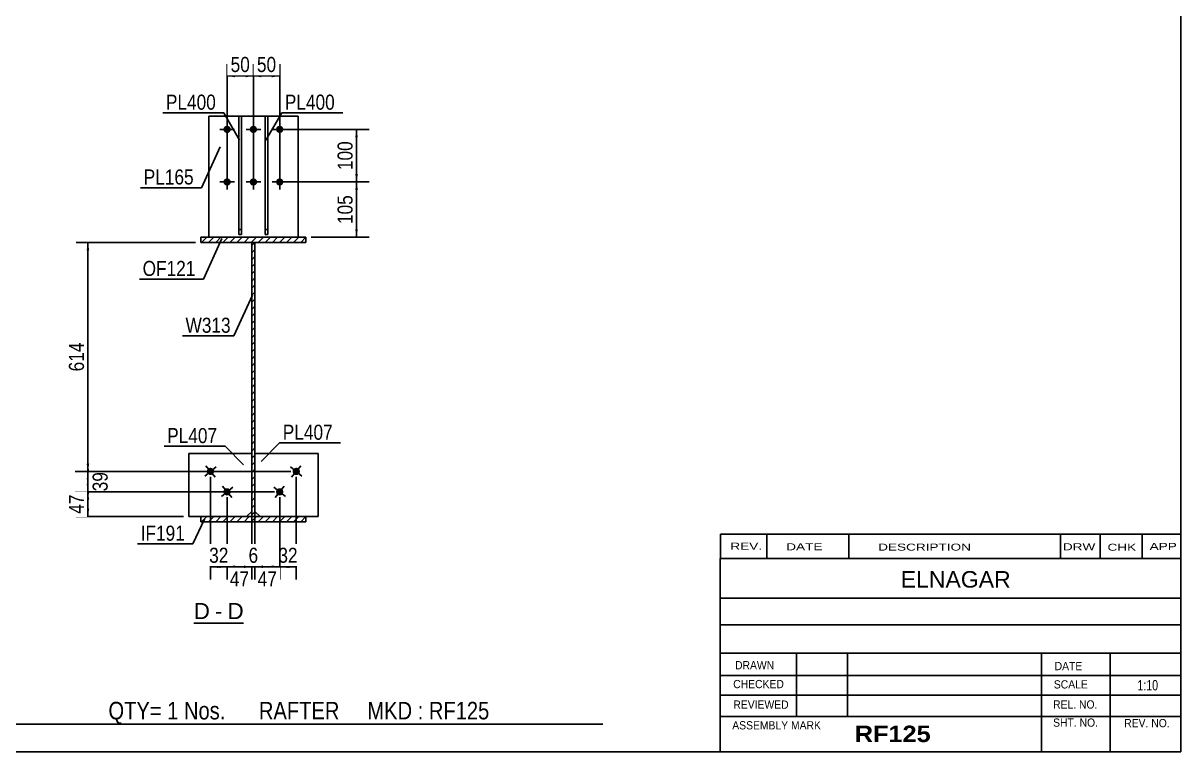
# Model space of a CAD drawing. Header units: millimetres. Extents: x -49 to 353, y -199 to 78.
# Drawn here: x 133.2 to 353.3, y -199.2 to -60.7 of the extents above; entities that cross this region are included whole.
import ezdxf

# ---------------------------------------------------------------- set-up
doc = ezdxf.new("R2010")
doc.units = ezdxf.units.MM
doc.linetypes.add('DXK_LINE_DOT1', pattern=[1.8814, 0.9407, -0.9407])
doc.styles.add('Arial', font='ARIAL.TTF', dxfattribs={"height": 0.2})
doc.styles.add('Arial Bold', font='ARIALBD.TTF', dxfattribs={"height": 0.2})
doc.styles.add('Arial Narrow', font='ARIALN.TTF', dxfattribs={"height": 0.2})

# ---------------------------------------------------------------- blocks, each defined once
blk = doc.blocks.new('Unknown-627019862-1200')
at = {"color": 5, "linetype": 'Continuous'}
for p, q in [((353.34, -199.16), (353.34, 77.84)), ((-46.66, -199.16), (353.34, -199.16))]:
    blk.add_line(p, q, dxfattribs=at)
blk = doc.blocks.new('Unknown-627019862-12 - 2065')
at = {"color": 7, "linetype": 'Continuous'}
blk.add_line((165.65, -174.68), (175.15, -174.68), dxfattribs=at)
at = {"color": 0, "linetype": 'Continuous'}
blk.add_wipeout([(168.73, -173.93), (168.73, -170.73), (165.65, -170.73), (165.65, -173.93)], dxfattribs=at)
at = {"color": 96, "linetype": 'Continuous', "style": 'Arial'}
blk.add_text('D', height=3.06, dxfattribs=at).set_placement((165.65, -173.93))
at = {"color": 0, "linetype": 'Continuous'}
blk.add_wipeout([(171.11, -173.93), (171.11, -170.73), (169.69, -170.73), (169.69, -173.93)], dxfattribs=at)
at = {"color": 96, "linetype": 'Continuous', "style": 'Arial'}
blk.add_text('-', height=3.06, dxfattribs=at).set_placement((169.69, -173.93))
at = {"color": 0, "linetype": 'Continuous'}
blk.add_wipeout([(175.15, -173.93), (175.15, -170.73), (172.07, -170.73), (172.07, -173.93)], dxfattribs=at)
at = {"color": 96, "linetype": 'Continuous', "style": 'Arial'}
blk.add_text('D', height=3.06, dxfattribs=at).set_placement((172.07, -173.93))
blk = doc.blocks.new('Part-627019862-2093 - 2065')
at = {"color": 2, "linetype": 'Continuous'}
for p, q in [((168.5, -78.35), (168.5, -101.35)), ((185.5, -78.35), (168.5, -78.35)), ((185.5, -101.35), (185.5, -78.35))]:
    blk.add_line(p, q, dxfattribs=at)
at = {"color": 7, "linetype": 'DXK_LINE_DOT1'}
blk.add_line((168.5, -101.35), (185.5, -101.35), dxfattribs=at)
blk = doc.blocks.new('Part-627019862-2115 - 2065')
at = {"color": 2, "linetype": 'Continuous'}
for p, q in [((179.25, -100.85), (179.25, -78.35)), ((179.25, -78.35), (179.75, -78.35)), ((179.75, -78.35), (179.75, -100.85)), ((179.75, -100.85), (179.25, -100.85))]:
    blk.add_line(p, q, dxfattribs=at)
at = {"color": 7, "linetype": 'DXK_LINE_DOT1'}
blk.add_line((179.25, -99.85), (179.75, -99.85), dxfattribs=at)
blk = doc.blocks.new('Part-627019862-2137 - 2065')
at = {"color": 2, "linetype": 'Continuous'}
for p, q in [((189.3, -142.45), (177.3, -142.45)), ((189.3, -154.45), (189.3, -142.45)), ((177.3, -153.45), (178.3, -154.45)), ((189.3, -154.45), (187, -154.45))]:
    blk.add_line(p, q, dxfattribs=at)
at = {"color": 7, "linetype": 'DXK_LINE_DOT1'}
for p, q in [((177.3, -142.45), (177.3, -153.45)), ((187, -154.45), (178.3, -154.45))]:
    blk.add_line(p, q, dxfattribs=at)
blk = doc.blocks.new('Part-627019862-2142 - 2065')
at = {"color": 2, "linetype": 'Continuous'}
for p, q in [((176.7, -142.45), (164.7, -142.45)), ((164.7, -142.45), (164.7, -154.45)), ((176.7, -153.45), (175.7, -154.45)), ((164.7, -154.45), (167, -154.45))]:
    blk.add_line(p, q, dxfattribs=at)
at = {"color": 7, "linetype": 'DXK_LINE_DOT1'}
for p, q in [((176.7, -142.45), (176.7, -153.45)), ((167, -154.45), (175.7, -154.45))]:
    blk.add_line(p, q, dxfattribs=at)
blk = doc.blocks.new('Part-627019862-2162 - 2065')
at = {"color": 2, "linetype": 'Continuous'}
for p, q in [((174.25, -100.85), (174.25, -78.35)), ((174.25, -78.35), (174.75, -78.35)), ((174.75, -78.35), (174.75, -100.85)), ((174.75, -100.85), (174.25, -100.85))]:
    blk.add_line(p, q, dxfattribs=at)
at = {"color": 7, "linetype": 'DXK_LINE_DOT1'}
blk.add_line((174.25, -99.85), (174.75, -99.85), dxfattribs=at)
blk = doc.blocks.new('Part-627019862-2185 - 2065')
at = {"linetype": 'Continuous'}
h = blk.add_hatch(dxfattribs=at)
h.set_pattern_fill('', scale=0.3, style=0, pattern_type=0)
h.set_pattern_definition([(45, (177.298, -102.3467), (-0.67352, 0.67352), [])])
h.paths.add_polyline_path([(177.3, -154.45), (177.3, -102.35), (176.7, -102.35), (176.7, -154.45)])
at = {"color": 2, "linetype": 'Continuous'}
for p, q in [((176.7, -122.35), (176.7, -102.35)), ((176.7, -102.35), (177.3, -102.35)), ((177.3, -102.35), (177.3, -122.35)), ((176.7, -154.45), (176.7, -122.45)), ((177.3, -122.45), (177.3, -154.45)), ((177.3, -154.45), (176.7, -154.45))]:
    blk.add_line(p, q, dxfattribs=at)
blk = doc.blocks.new('Bolt-627019862-2209 - 2065')
at = {"linetype": 'Continuous'}
for points in [[(172.7, -80.85, -1), (171.3, -80.85, -1)], [(177.7, -80.85, -1), (176.3, -80.85, -1)], [(182.7, -80.85, -1), (181.3, -80.85, -1)], [(172.7, -90.85, -1), (171.3, -90.85, -1)], [(177.7, -90.85, -1), (176.3, -90.85, -1)], [(182.7, -90.85, -1), (181.3, -90.85, -1)]]:
    blk.add_hatch(color=3, dxfattribs=at).paths.add_polyline_path(points)
at = {"color": 3, "linetype": 'Continuous'}
for p, q in [((170.6, -80.85), (173.4, -80.85)), ((172, -79.45), (172, -82.25)), ((175.6, -80.85), (178.4, -80.85)), ((177, -79.45), (177, -82.25)), ((180.6, -80.85), (183.4, -80.85)), ((182, -79.45), (182, -82.25)), ((172, -89.45), (172, -92.25)), ((177, -89.45), (177, -92.25)), ((182, -89.45), (182, -92.25)), ((170.6, -90.85), (173.4, -90.85)), ((175.6, -90.85), (178.4, -90.85)), ((180.6, -90.85), (183.4, -90.85))]:
    blk.add_line(p, q, dxfattribs=at)
blk = doc.blocks.new('Bolt-627019862-2210 - 2065')
at = {"linetype": 'Continuous'}
for points in [[(185.7, -146.31, -1), (184.61, -145.43, -1)], [(182.54, -150.19, -1), (181.46, -149.3, -1)]]:
    blk.add_hatch(color=3, dxfattribs=at).paths.add_polyline_path(points)
at = {"color": 3, "linetype": 'Continuous'}
for p, q in [((184.07, -144.98), (186.24, -146.75)), ((186.04, -144.78), (184.27, -146.95)), ((180.91, -148.86), (183.08, -150.63)), ((182.88, -148.66), (181.11, -150.83))]:
    blk.add_line(p, q, dxfattribs=at)
blk = doc.blocks.new('Bolt-627019862-2211 - 2065')
at = {"linetype": 'Continuous'}
for points in [[(169.38, -145.43, -1), (168.3, -146.31, -1)], [(172.54, -149.3, -1), (171.46, -150.19, -1)]]:
    blk.add_hatch(color=3, dxfattribs=at).paths.add_polyline_path(points)
at = {"color": 3, "linetype": 'Continuous'}
for p, q in [((167.76, -146.75), (169.93, -144.98)), ((167.96, -144.78), (169.73, -146.95)), ((170.91, -150.63), (173.08, -148.86)), ((171.11, -148.66), (172.88, -150.83))]:
    blk.add_line(p, q, dxfattribs=at)
blk = doc.blocks.new('Part-627019862-2238 - 2065')
at = {"linetype": 'Continuous'}
h = blk.add_hatch(dxfattribs=at)
h.set_pattern_fill('', scale=0.3, style=0, pattern_type=0)
h.set_pattern_definition([(45, (186.998, -101.3467), (-0.67352, 0.67352), [])])
h.paths.add_polyline_path([(187, -102.35), (187, -101.35), (167, -101.35), (167, -102.35)])
at = {"color": 2, "linetype": 'Continuous'}
for p, q in [((167, -102.35), (167, -101.35)), ((167, -101.35), (187, -101.35)), ((187, -102.35), (167, -102.35)), ((187, -101.35), (187, -102.35))]:
    blk.add_line(p, q, dxfattribs=at)
blk = doc.blocks.new('Part-627019862-2260 - 2065')
at = {"linetype": 'Continuous'}
h = blk.add_hatch(dxfattribs=at)
h.set_pattern_fill('', scale=0.3, style=0, pattern_type=0)
h.set_pattern_definition([(45, (186.998, -154.4467), (-0.67352, 0.67352), [])])
h.paths.add_polyline_path([(187, -155.45), (187, -154.45), (167, -154.45), (167, -155.45)])
at = {"color": 2, "linetype": 'Continuous'}
for p, q in [((167, -155.45), (167, -154.45)), ((167, -154.45), (187, -154.45)), ((187, -155.45), (167, -155.45)), ((187, -154.45), (187, -155.45))]:
    blk.add_line(p, q, dxfattribs=at)
blk = doc.blocks.new('StraightDimension-627019862-3861 - 2065')
at = {"linetype": 'Continuous'}
for points in [[(173.5, -70.95), (172, -70.7), (173.5, -70.45)], [(175.5, -70.45), (177, -70.7), (175.5, -70.95)]]:
    blk.add_hatch(color=7, dxfattribs=at).paths.add_polyline_path(points)
at = {"color": 7, "linetype": 'Continuous'}
for p, q in [((172, -89.85), (172, -68.45)), ((177, -89.85), (177, -68.45)), ((172, -70.7), (177, -70.7))]:
    blk.add_line(p, q, dxfattribs=at)
at = {"color": 0}
blk.add_wipeout([(176.93, -70.55), (176.93, -66.35), (172.07, -66.35), (172.07, -70.55)], dxfattribs=at)
at = {"color": 3, "style": 'Arial Narrow'}
blk.add_text('50', height=2.863, dxfattribs=at).set_placement((172.67, -69.95))
blk = doc.blocks.new('StraightDimension-627019862-2401 - 2065')
at = {"linetype": 'Continuous'}
for points in [[(145.29, -147.37), (145.54, -145.87), (145.79, -147.37)], [(145.79, -148.25), (145.54, -149.75), (145.29, -148.25)]]:
    blk.add_hatch(color=7, dxfattribs=at).paths.add_polyline_path(points)
at = {"color": 7, "linetype": 'Continuous'}
for p, q in [((184.15, -145.87), (143.14, -145.87)), ((145.54, -149.75), (145.54, -145.87)), ((181, -149.75), (143.14, -149.75))]:
    blk.add_line(p, q, dxfattribs=at)
at = {"color": 0}
blk.add_wipeout([(149.89, -145.38), (145.69, -145.38), (145.69, -150.24), (149.89, -150.24)], dxfattribs=at)
at = {"color": 3, "style": 'Arial Narrow'}
blk.add_text('39', height=2.863, rotation=90.0002, dxfattribs=at).set_placement((149.29, -149.64))
blk = doc.blocks.new('StraightDimension-627019862-2341 - 2065')
at = {"linetype": 'Continuous'}
for points in [[(183.5, -164.23), (182, -163.98), (183.5, -163.73)], [(183.65, -163.73), (185.15, -163.98), (183.65, -164.23)]]:
    blk.add_hatch(color=7, dxfattribs=at).paths.add_polyline_path(points)
at = {"color": 7, "linetype": 'Continuous'}
for p, q in [((185.15, -146.87), (185.15, -166.38)), ((182, -150.75), (182, -166.38)), ((182, -163.98), (185.15, -163.98))]:
    blk.add_line(p, q, dxfattribs=at)
at = {"color": 0}
blk.add_wipeout([(186, -163.83), (186, -159.63), (181.15, -159.63), (181.15, -163.83)], dxfattribs=at)
at = {"color": 3, "style": 'Arial Narrow'}
blk.add_text('32', height=2.863, dxfattribs=at).set_placement((181.75, -163.23))
blk = doc.blocks.new('StraightDimension-627019862-3863 - 2065')
at = {"linetype": 'Continuous'}
for points in [[(178.5, -70.95), (177, -70.7), (178.5, -70.45)], [(180.5, -70.45), (182, -70.7), (180.5, -70.95)]]:
    blk.add_hatch(color=7, dxfattribs=at).paths.add_polyline_path(points)
at = {"color": 7, "linetype": 'Continuous'}
for p, q in [((177, -89.85), (177, -68.45)), ((182, -89.85), (182, -68.45)), ((177, -70.7), (182, -70.7))]:
    blk.add_line(p, q, dxfattribs=at)
at = {"color": 0}
blk.add_wipeout([(181.93, -70.55), (181.93, -66.35), (177.07, -66.35), (177.07, -70.55)], dxfattribs=at)
at = {"color": 3, "style": 'Arial Narrow'}
blk.add_text('50', height=2.863, dxfattribs=at).set_placement((177.67, -69.95))
blk = doc.blocks.new('StraightDimension-627019862-2361 - 2065')
at = {"linetype": 'Continuous'}
for points in [[(173.5, -164.23), (172, -163.98), (173.5, -163.73)], [(175.2, -163.73), (176.7, -163.98), (175.2, -164.23)]]:
    blk.add_hatch(color=7, dxfattribs=at).paths.add_polyline_path(points)
at = {"color": 7, "linetype": 'Continuous'}
for p, q in [((172, -150.75), (172, -166.23)), ((176.7, -150.75), (176.7, -166.23)), ((172, -163.98), (176.7, -163.98))]:
    blk.add_line(p, q, dxfattribs=at)
at = {"color": 0}
blk.add_wipeout([(176.78, -168.33), (176.78, -164.13), (171.92, -164.13), (171.92, -168.33)], dxfattribs=at)
at = {"color": 3, "style": 'Arial Narrow'}
blk.add_text('47', height=2.863, dxfattribs=at).set_placement((172.52, -167.73))
blk = doc.blocks.new('StraightDimension-627019862-2302 - 2065')
at = {"linetype": 'Continuous'}
for points in [[(196.36, -92.35), (196.61, -90.85), (196.86, -92.35)], [(196.86, -99.85), (196.61, -101.35), (196.36, -99.85)]]:
    blk.add_hatch(color=7, dxfattribs=at).paths.add_polyline_path(points)
at = {"color": 7, "linetype": 'Continuous'}
for p, q in [((183, -90.85), (199.01, -90.85)), ((196.61, -101.35), (196.61, -90.85)), ((188, -101.35), (199.01, -101.35))]:
    blk.add_line(p, q, dxfattribs=at)
at = {"color": 0}
blk.add_wipeout([(196.46, -92.75), (192.26, -92.75), (192.26, -99.44), (196.46, -99.44)], dxfattribs=at)
at = {"color": 3, "style": 'Arial Narrow'}
blk.add_text('105', height=2.863, rotation=90.0002, dxfattribs=at).set_placement((195.86, -98.84))
blk = doc.blocks.new('StraightDimension-627019862-2312 - 2065')
at = {"linetype": 'Continuous'}
for points in [[(196.36, -82.35), (196.61, -80.85), (196.86, -82.35)], [(196.86, -89.35), (196.61, -90.85), (196.36, -89.35)]]:
    blk.add_hatch(color=7, dxfattribs=at).paths.add_polyline_path(points)
at = {"color": 7, "linetype": 'Continuous'}
for p, q in [((183, -80.85), (199.01, -80.85)), ((196.61, -90.85), (196.61, -80.85)), ((183, -90.85), (199.01, -90.85))]:
    blk.add_line(p, q, dxfattribs=at)
at = {"color": 0}
blk.add_wipeout([(196.46, -82.5), (192.26, -82.5), (192.26, -89.19), (196.46, -89.19)], dxfattribs=at)
at = {"color": 3, "style": 'Arial Narrow'}
blk.add_text('100', height=2.863, rotation=90.0002, dxfattribs=at).set_placement((195.86, -88.59))
blk = doc.blocks.new('StraightDimension-627019862-2328 - 2065')
at = {"linetype": 'Continuous'}
for points in [[(178.8, -164.23), (177.3, -163.98), (178.8, -163.73)], [(180.5, -163.73), (182, -163.98), (180.5, -164.23)]]:
    blk.add_hatch(color=7, dxfattribs=at).paths.add_polyline_path(points)
at = {"color": 7, "linetype": 'Continuous'}
for p, q in [((177.3, -150.75), (177.3, -166.23)), ((182, -150.75), (182, -166.23)), ((177.3, -163.98), (182, -163.98))]:
    blk.add_line(p, q, dxfattribs=at)
at = {"color": 0}
blk.add_wipeout([(182.08, -168.33), (182.08, -164.13), (177.22, -164.13), (177.22, -168.33)], dxfattribs=at)
at = {"color": 3, "style": 'Arial Narrow'}
blk.add_text('47', height=2.863, dxfattribs=at).set_placement((177.82, -167.73))
blk = doc.blocks.new('StraightDimension-627019862-2351 - 2065')
at = {"linetype": 'Continuous'}
for points in [[(170.34, -164.23), (168.84, -163.98), (170.34, -163.73)], [(170.5, -163.73), (172, -163.98), (170.5, -164.23)]]:
    blk.add_hatch(color=7, dxfattribs=at).paths.add_polyline_path(points)
at = {"color": 7, "linetype": 'Continuous'}
for p, q in [((168.84, -146.87), (168.84, -166.38)), ((172, -150.75), (172, -166.38)), ((168.84, -163.98), (172, -163.98))]:
    blk.add_line(p, q, dxfattribs=at)
at = {"color": 0}
blk.add_wipeout([(172.85, -163.83), (172.85, -159.63), (167.99, -159.63), (167.99, -163.83)], dxfattribs=at)
at = {"color": 3, "style": 'Arial Narrow'}
blk.add_text('32', height=2.863, dxfattribs=at).set_placement((168.59, -163.23))
blk = doc.blocks.new('StraightDimension-627019862-2374 - 2065')
at = {"linetype": 'Continuous'}
for points in [[(175.2, -163.73), (176.7, -163.98), (175.2, -164.23)], [(178.8, -164.23), (177.3, -163.98), (178.8, -163.73)]]:
    blk.add_hatch(color=7, dxfattribs=at).paths.add_polyline_path(points)
at = {"color": 7, "linetype": 'Continuous'}
for p, q in [((176.7, -150.75), (176.7, -166.38)), ((177.3, -150.75), (177.3, -166.38)), ((176.7, -163.98), (177.3, -163.98))]:
    blk.add_line(p, q, dxfattribs=at)
at = {"color": 0}
blk.add_wipeout([(178.51, -163.83), (178.51, -159.63), (175.48, -159.63), (175.48, -163.83)], dxfattribs=at)
at = {"color": 3, "style": 'Arial Narrow'}
blk.add_text('6', height=2.86, dxfattribs=at).set_placement((176.08, -163.23))
blk = doc.blocks.new('StraightDimension-627019862-2391 - 2065')
at = {"linetype": 'Continuous'}
for points in [[(145.29, -151.25), (145.54, -149.75), (145.79, -151.25)], [(145.79, -152.95), (145.54, -154.45), (145.29, -152.95)]]:
    blk.add_hatch(color=7, dxfattribs=at).paths.add_polyline_path(points)
at = {"color": 7, "linetype": 'Continuous'}
for p, q in [((181, -149.75), (143.29, -149.75)), ((145.54, -154.45), (145.54, -149.75)), ((163.7, -154.45), (143.29, -154.45))]:
    blk.add_line(p, q, dxfattribs=at)
at = {"color": 0}
blk.add_wipeout([(145.39, -149.67), (141.19, -149.67), (141.19, -154.52), (145.39, -154.52)], dxfattribs=at)
at = {"color": 3, "style": 'Arial Narrow'}
blk.add_text('47', height=2.863, rotation=90.0002, dxfattribs=at).set_placement((144.79, -153.92))
blk = doc.blocks.new('StraightDimension-627019862-2411 - 2065')
at = {"linetype": 'Continuous'}
for points in [[(145.29, -103.85), (145.54, -102.35), (145.79, -103.85)], [(145.79, -144.37), (145.54, -145.87), (145.29, -144.37)]]:
    blk.add_hatch(color=7, dxfattribs=at).paths.add_polyline_path(points)
at = {"color": 7, "linetype": 'Continuous'}
for p, q in [((166, -102.35), (143.29, -102.35)), ((145.54, -145.87), (145.54, -102.35)), ((184.15, -145.87), (143.29, -145.87))]:
    blk.add_line(p, q, dxfattribs=at)
at = {"color": 0}
blk.add_wipeout([(145.39, -120.77), (141.19, -120.77), (141.19, -127.45), (145.39, -127.45)], dxfattribs=at)
at = {"color": 3, "style": 'Arial Narrow'}
blk.add_text('614', height=2.863, rotation=90.0002, dxfattribs=at).set_placement((144.79, -126.85))
blk = doc.blocks.new('CBS_NAME_BLOG-627019862-7706')
at = {"color": 7, "linetype": 'Continuous'}
for p, q in [((265.75, -199.12), (265.74, -162.41)), ((265.75, -162.41), (353.26, -162.41)), ((265.75, -169.95), (353.26, -169.95)), ((265.82, -175), (353.34, -175)), ((265.75, -180.38), (353.26, -180.38)), ((280.27, -192.48), (280.27, -180.38)), ((289.95, -192.46), (289.95, -180.39)), ((326.87, -199.12), (326.87, -180.39)), ((339.92, -199.12), (339.92, -180.38)), ((265.75, -184.67), (353.34, -184.66)), ((265.75, -188.42), (353.26, -188.42)), ((265.75, -192.46), (353.26, -192.46)), ((265.74, -199.16), (353.34, -199.16))]:
    blk.add_line(p, q, dxfattribs=at)
at = {"color": 3, "linetype": 'Continuous', "style": 'Arial'}
blk.add_text('ELNAGAR', height=3.133, dxfattribs=at).set_placement((300.07, -167.94))
at = {"color": 3, "linetype": 'Continuous'}
for s, height, style, width, p in [('DRAWN', 1.566, 'Arial', 0.9, (268.58, -183.48)), ('DATE', 1.566, 'Arial', 0.9, (329.34, -183.64)), ('CHECKED', 1.566, 'Arial', 0.9, (268.23, -187.06)), ('SCALE', 1.566, 'Arial', 0.9, (329.19, -187.12)), ('1:10', 1.957, 'Arial Narrow', 0.9, (345.08, -187.48)), ('REVIEWED', 1.566, 'Arial', 0.9, (268.26, -190.97)), ('REL. NO.', 1.566, 'Arial', 0.9, (329.05, -190.93)), ('ASSEMBLY MARK', 1.5663, 'Arial', 0.9, (268.05, -194.9)), ('SHT. NO.', 1.566, 'Arial', 0.9, (329.05, -194.39)), ('REV. NO.', 1.566, 'Arial', 0.9, (342.57, -194.48)), ('RF125', 3.131, 'Arial Bold', 1.1, (291.33, -197.31))]:
    blk.add_text(s, height=height, dxfattribs=dict(at, style=style, width=width)).set_placement(p)
blk = doc.blocks.new('CBS_CALLOFF-627019862-7705')
at = {"color": 7, "linetype": 'Continuous'}
blk.add_line((127.22, -193.89), (243.45, -193.91), dxfattribs=at)
at = {"color": 3, "linetype": 'Continuous', "style": 'Arial Narrow'}
blk.add_text('QTY= 1 Nos.      RAFTER     MKD : RF125', height=3.3405, dxfattribs=at).set_placement((149.44, -193))
blk = doc.blocks.new('CBS_REVISION-627019862-7707')
at = {"color": 7, "linetype": 'Continuous'}
for p, q in [((265.83, -157.78), (353.33, -157.78)), ((265.83, -157.78), (265.83, -162.41)), ((274.63, -157.78), (274.63, -162.41)), ((290.22, -157.78), (290.22, -162.35)), ((330.48, -157.78), (330.48, -162.41)), ((338.02, -157.78), (338.02, -162.41)), ((345.97, -157.78), (345.97, -162.41)), ((265.83, -162.41), (353.33, -162.41))]:
    blk.add_line(p, q, dxfattribs=at)
at = {"color": 7, "style": 'Arial Narrow', "width": 1.7}
for s, height, p in [('REV.', 1.326, (267.69, -160.74)), ('DATE', 1.326, (278.31, -160.85)), ('DESCRIPTION', 1.3257, (295.79, -160.91)), ('DRW', 1.326, (330.91, -160.85)), ('CHK', 1.326, (339.39, -160.94)), ('APP', 1.326, (347.4, -160.78))]:
    blk.add_text(s, height=height, dxfattribs=at).set_placement(p)
blk = doc.blocks.new('Mark-627019862-2088 - 2065')
at = {"color": 7, "linetype": 'Continuous'}
blk.add_line((170.69, -84.19), (167.15, -91.93), dxfattribs=at)
at = {"color": 0}
blk.add_wipeout([(165.65, -91.33), (165.65, -88.33), (156.15, -88.33), (156.15, -91.33)], dxfattribs=at)
blk.add_wipeout([(165.65, -91.33), (165.65, -88.33), (156.15, -88.33), (156.15, -91.33)], dxfattribs=at)
at = {"color": 7, "linetype": 'Continuous'}
blk.add_line((155.55, -91.93), (167.15, -91.93), dxfattribs=at)
at = {"color": 3, "style": 'Arial Narrow'}
blk.add_text('PL165', height=2.863, dxfattribs=at).set_placement((156.15, -91.33))
blk = doc.blocks.new('Mark-627019862-2133 - 2065')
at = {"color": 0}
blk.add_wipeout([(192.09, -139.85), (192.09, -136.85), (182.59, -136.85), (182.59, -139.85)], dxfattribs=at)
blk.add_wipeout([(192.09, -139.85), (192.09, -136.85), (182.59, -136.85), (182.59, -139.85)], dxfattribs=at)
at = {"color": 7, "linetype": 'Continuous'}
for p, q in [((178.45, -143.98), (181.99, -140.45)), ((181.99, -140.45), (193.59, -140.45))]:
    blk.add_line(p, q, dxfattribs=at)
at = {"color": 3, "style": 'Arial Narrow'}
blk.add_text('PL407', height=2.863, dxfattribs=at).set_placement((182.59, -139.85))
blk = doc.blocks.new('Mark-627019862-2111 - 2065')
at = {"color": 0}
blk.add_wipeout([(192.48, -77.11), (192.48, -74.11), (182.98, -74.11), (182.98, -77.11)], dxfattribs=at)
blk.add_wipeout([(192.48, -77.11), (192.48, -74.11), (182.98, -74.11), (182.98, -77.11)], dxfattribs=at)
at = {"color": 7, "linetype": 'Continuous'}
for p, q in [((179.38, -82.91), (182.38, -77.71)), ((182.38, -77.71), (193.98, -77.71))]:
    blk.add_line(p, q, dxfattribs=at)
at = {"color": 3, "style": 'Arial Narrow'}
blk.add_text('PL400', height=2.863, dxfattribs=at).set_placement((182.98, -77.11))
blk = doc.blocks.new('Mark-627019862-2138 - 2065')
at = {"color": 7, "linetype": 'Continuous'}
blk.add_line((175.15, -144.62), (171.62, -141.09), dxfattribs=at)
at = {"color": 0}
blk.add_wipeout([(170.12, -140.49), (170.12, -137.49), (160.61, -137.49), (160.61, -140.49)], dxfattribs=at)
blk.add_wipeout([(170.12, -140.49), (170.12, -137.49), (160.61, -137.49), (160.61, -140.49)], dxfattribs=at)
at = {"color": 7, "linetype": 'Continuous'}
blk.add_line((160.01, -141.09), (171.62, -141.09), dxfattribs=at)
at = {"color": 3, "style": 'Arial Narrow'}
blk.add_text('PL407', height=2.863, dxfattribs=at).set_placement((160.61, -140.49))
blk = doc.blocks.new('Mark-627019862-2158 - 2065')
at = {"color": 7, "linetype": 'Continuous'}
blk.add_line((174.38, -82.91), (171.38, -77.71), dxfattribs=at)
at = {"color": 0}
blk.add_wipeout([(169.88, -77.11), (169.88, -74.11), (160.37, -74.11), (160.37, -77.11)], dxfattribs=at)
blk.add_wipeout([(169.88, -77.11), (169.88, -74.11), (160.37, -74.11), (160.37, -77.11)], dxfattribs=at)
at = {"color": 7, "linetype": 'Continuous'}
blk.add_line((159.77, -77.71), (171.38, -77.71), dxfattribs=at)
at = {"color": 3, "style": 'Arial Narrow'}
blk.add_text('PL400', height=2.863, dxfattribs=at).set_placement((160.37, -77.11))
blk = doc.blocks.new('Mark-627019862-2181 - 2065')
at = {"color": 0}
blk.add_wipeout([(172.68, -119.51), (172.68, -116.51), (164.1, -116.51), (164.1, -119.51)], dxfattribs=at)
blk.add_wipeout([(172.68, -119.51), (172.68, -116.51), (164.1, -116.51), (164.1, -119.51)], dxfattribs=at)
at = {"color": 7, "linetype": 'Continuous'}
for p in [(176.82, -112.37), (163.5, -120.11)]:
    blk.add_line(p, (173.28, -120.11), dxfattribs=at)
at = {"color": 3, "style": 'Arial Narrow'}
blk.add_text('W313', height=2.863, dxfattribs=at).set_placement((164.1, -119.51))
blk = doc.blocks.new('Mark-627019862-2234 - 2065')
at = {"color": 7, "linetype": 'Continuous'}
blk.add_line((171.03, -101.58), (167.49, -109.31), dxfattribs=at)
at = {"color": 0}
blk.add_wipeout([(165.99, -108.71), (165.99, -105.71), (155.94, -105.71), (155.94, -108.71)], dxfattribs=at)
blk.add_wipeout([(165.99, -108.71), (165.99, -105.71), (155.94, -105.71), (155.94, -108.71)], dxfattribs=at)
at = {"color": 7, "linetype": 'Continuous'}
blk.add_line((155.34, -109.31), (167.49, -109.31), dxfattribs=at)
at = {"color": 3, "style": 'Arial Narrow'}
blk.add_text('OF121', height=2.863, dxfattribs=at).set_placement((155.94, -108.71))
blk = doc.blocks.new('Mark-627019862-2256 - 2065')
at = {"color": 7, "linetype": 'Continuous'}
blk.add_line((167.68, -154.92), (165.47, -159.64), dxfattribs=at)
at = {"color": 0}
blk.add_wipeout([(163.97, -159.04), (163.97, -156.04), (155.57, -156.04), (155.57, -159.04)], dxfattribs=at)
blk.add_wipeout([(163.97, -159.04), (163.97, -156.04), (155.57, -156.04), (155.57, -159.04)], dxfattribs=at)
at = {"color": 7, "linetype": 'Continuous'}
blk.add_line((154.97, -159.64), (165.47, -159.64), dxfattribs=at)
at = {"color": 3, "style": 'Arial Narrow'}
blk.add_text('IF191', height=2.863, dxfattribs=at).set_placement((155.57, -159.04))

msp = doc.modelspace()

# ---------------------------------------------------------------- block references
for name in ['Unknown-627019862-1200', 'Part-627019862-2093 - 2065', 'Part-627019862-2162 - 2065', 'Part-627019862-2115 - 2065', 'Bolt-627019862-2209 - 2065', 'Part-627019862-2238 - 2065', 'Part-627019862-2185 - 2065', 'Part-627019862-2142 - 2065', 'Part-627019862-2137 - 2065', 'Bolt-627019862-2211 - 2065', 'Bolt-627019862-2210 - 2065', 'Part-627019862-2260 - 2065', 'CBS_REVISION-627019862-7707', 'CBS_NAME_BLOG-627019862-7706', 'CBS_CALLOFF-627019862-7705']:
    msp.add_blockref(name, (0, 0))

# ---------------------------------------------------------------- next in the draw order: block references
for name in ['StraightDimension-627019862-3861 - 2065', 'Mark-627019862-2088 - 2065', 'StraightDimension-627019862-2401 - 2065', 'Unknown-627019862-12 - 2065']:
    msp.add_blockref(name, (0, 0))

# ---------------------------------------------------------------- next in the draw order: block references
for name in ['StraightDimension-627019862-3863 - 2065', 'Mark-627019862-2158 - 2065', 'StraightDimension-627019862-2341 - 2065', 'StraightDimension-627019862-2361 - 2065']:
    msp.add_blockref(name, (0, 0))

# ---------------------------------------------------------------- next in the draw order: block references
for name in ['StraightDimension-627019862-2302 - 2065', 'StraightDimension-627019862-2351 - 2065', 'StraightDimension-627019862-2328 - 2065']:
    msp.add_blockref(name, (0, 0))

# ---------------------------------------------------------------- next in the draw order: block references
for name in ['StraightDimension-627019862-2312 - 2065', 'StraightDimension-627019862-2411 - 2065', 'StraightDimension-627019862-2374 - 2065']:
    msp.add_blockref(name, (0, 0))

# ---------------------------------------------------------------- next in the draw order: block references
for name in ['Mark-627019862-2111 - 2065', 'Mark-627019862-2234 - 2065', 'Mark-627019862-2181 - 2065', 'Mark-627019862-2138 - 2065', 'Mark-627019862-2133 - 2065', 'StraightDimension-627019862-2391 - 2065']:
    msp.add_blockref(name, (0, 0))

# ---------------------------------------------------------------- next in the draw order: block references
msp.add_blockref('Mark-627019862-2256 - 2065', (0, 0))

doc.saveas('drawing.dxf')
